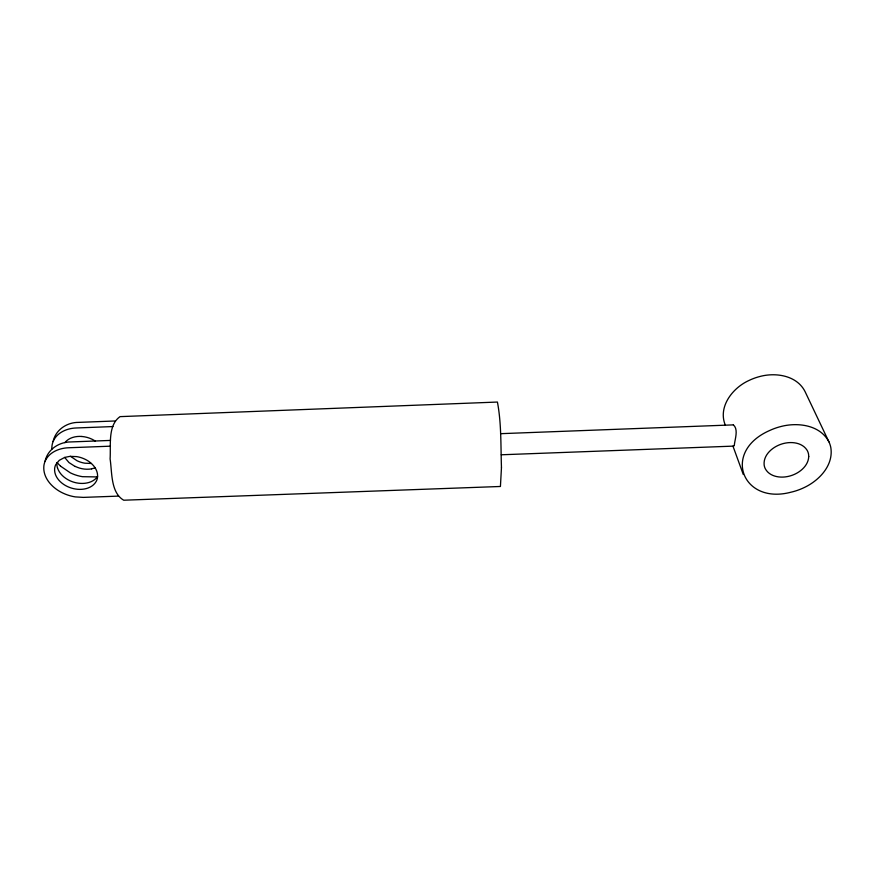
<?xml version="1.0" encoding="UTF-8"?>
<svg xmlns="http://www.w3.org/2000/svg" width="875" height="875" viewBox="0 0 875 875"><rect width="100%" height="100%" fill="white"/><g stroke="black" fill="none" stroke-linecap="round" stroke-linejoin="round"><path stroke-width="1.31" d="M118.322 496.114L83.333 497.394L75.217 496.891A45.15 45.15 0 0 1 62.869 493.062C52.555 488.239 42.667 478.1 43.87 465.916A17.423 17.423 0 0 1 45.03 461.442C47.48 449.422 59.139 441.82 70.952 441.93L110.502 440.42M51.866 449.127A17.872 17.872 0 0 1 53.113 441.525C55.584 429.811 66.927 422.308 78.488 422.384L115.106 420.984M53.123 441.525C56.864 432.491 67.091 428.225 76.333 427.973L112.941 426.562M45.03 461.442C48.847 452.255 59.303 448.022 68.688 447.759L110.097 446.195M97.606 476.536C92.958 483.033 83.956 484.367 76.584 482.891A29.848 29.848 0 0 1 69.803 480.67C64.356 478.111 59.369 473.758 57.488 467.884M64.87 442.652C68.83 437.62 75.698 435.98 81.834 436.472M64.673 457.428L59.237 460.348L55.792 464.581A11.627 11.627 0 0 0 54.644 468.486C53.911 476.58 60.484 483.273 67.331 486.478A30.1 30.1 0 0 0 75.556 489.027C82.961 490.241 92.028 488.491 96.119 481.567A11.638 11.638 0 0 0 97.475 477.728C98.623 469.405 91.82 462.361 84.777 459.123A30.1 30.1 0 0 0 76.595 456.608L69.869 456.367L64.673 457.428L68.983 462.558L75.173 466.528M95.134 467.863L91.591 468.836M91.284 463.466L84.93 463.203A28.722 28.722 0 0 1 77.011 460.731L70.503 456.312M500.533 433.683L733.173 424.889M501.277 454.781L733.797 446.108M97.322 476.93L82.469 476.689A43.531 43.531 0 0 1 70.405 472.883L60.528 466.145M733.381 424.889C738.806 429.516 734.694 439.895 734.344 445.112A5.556 5.556 0 0 1 734.202 445.572M95.167 441L94.27 440.442A28.678 28.678 0 0 0 81.834 436.483M828.931 441.864C820.247 425.02 797.978 422.144 781.255 426.431A63.656 63.656 0 0 0 769.573 430.544C721.612 451.664 742.186 504.919 790.628 492.286A63.547 63.547 0 0 0 804.53 487.408C819.252 480.364 833.525 465.391 830.867 447.869A23.767 23.767 0 0 0 828.931 441.864L805.033 391.541C796.917 375.452 775.819 372.192 759.861 376.502A57.914 57.914 0 0 0 748.913 380.505C732.681 387.833 717.675 406.853 725.331 425.184M732.966 446.141L743.291 474.502M57.498 467.884A13.103 13.103 0 0 1 56.919 462.722M60.528 466.145A32.834 32.834 0 0 1 57.148 462.448M91.602 468.891A26.928 26.928 0 0 1 75.239 466.386M501.463 467.578L500.423 486.478L123.703 500.216C110.556 492.516 112.175 472.358 110.097 458.905C110.994 445.353 107.581 425.359 120.039 416.631L497.416 402.052C501.495 423.413 500.708 445.802 501.463 467.578M808.73 456.542C808.445 464.439 802.08 470.662 795.353 473.933A31.697 31.697 0 0 1 787.03 476.645C779.22 478.1 769.388 476.339 765.319 468.77A11.9 11.9 0 0 1 764.137 464.866C763.295 456.072 770.569 448.853 778.017 445.462A31.828 31.828 0 0 1 783.88 443.417C791.908 441.448 802.178 442.619 807.013 450.111A11.911 11.911 0 0 1 808.577 454.398L808.73 456.542"/></g></svg>
